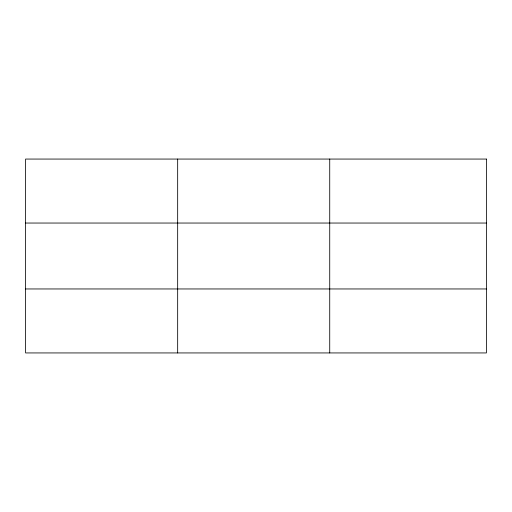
<?xml version="1.0" encoding="UTF-8"?>
<svg xmlns="http://www.w3.org/2000/svg" width="512" height="512" viewBox="0 0 512 512"><rect width="100%" height="100%" fill="white"/><g stroke="black" fill="none" stroke-linecap="round" stroke-linejoin="round"><path stroke-width="0.77" d="M177.664 159.059L177.664 352.941M329.728 159.059L329.728 352.941M25.6 223.04L486.4 223.04M25.6 288.96L486.4 288.96M486.4 159.059L486.4 352.941L25.6 352.941L25.6 159.059L486.4 159.059"/></g></svg>
